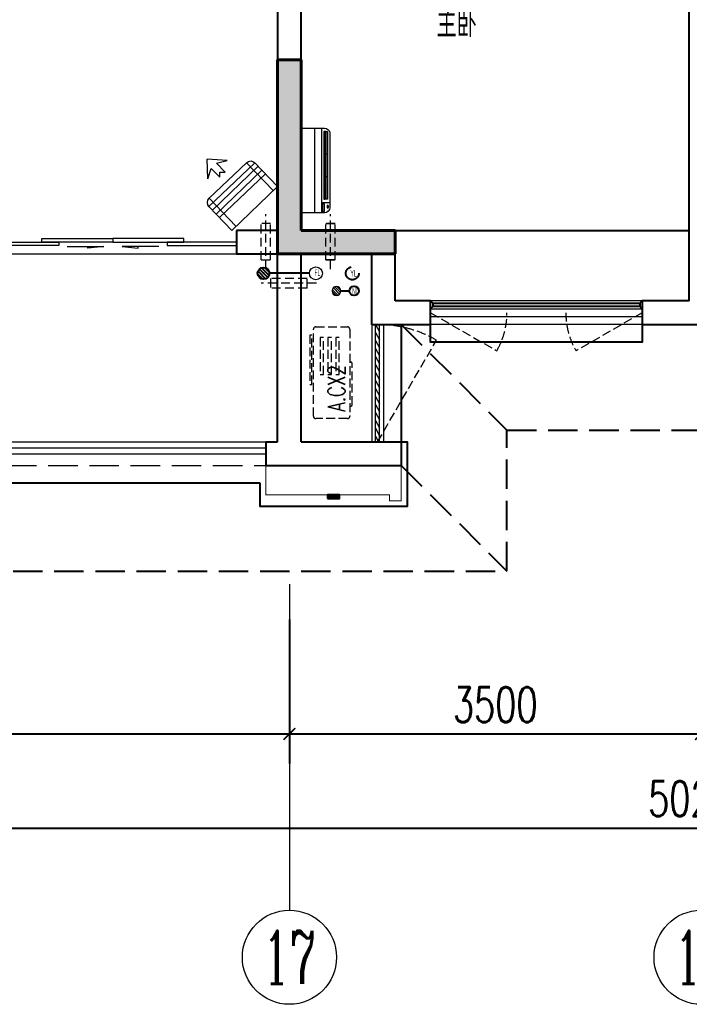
# Model space of a CAD drawing. Extents: x 3753737 to 4713801, y -857380 to 24339.
# Drawn here: x 4060120 to 4065813, y -717595 to -709217 of the extents above; entities that cross this region are included whole.
import ezdxf
from ezdxf.enums import TextEntityAlignment as Align

# ---------------------------------------------------------------- set-up
doc = ezdxf.new("R2010")
doc.units = 0
doc.header["$LTSCALE"] = 1000
doc.header["$MEASUREMENT"] = 0
doc.linetypes.add('DASH', pattern=[0.35, 0.25, -0.1])
doc.linetypes.add('HIDDEN', pattern=[0.375, 0.25, -0.125])
doc.layers.get('0').update_dxf_attribs({"linetype": 'CONTINUOUS'})
doc.layers.get('Defpoints').update_dxf_attribs({"linetype": 'CONTINUOUS'})
for name, color, linetype in [('!!电气', 1, 'CONTINUOUS'), ('3-栏杆1', 252, 'CONTINUOUS'), ('3.5方案汇报，与郭总、侯月琴确定户型_t8$0$2020.03.04 -1安徽标准化洋房户型(UA）_t8_t8$0$看线', 154, 'CONTINUOUS'), ('LVTRY', 252, 'CONTINUOUS'), ('VPIPE-凝结', 150, 'CONTINUOUS'), ('VPIPE-雨水', 4, 'DASH'), ('WALL', 252, 'CONTINUOUS'), ('卫生间', 6, 'CONTINUOUS'), ('看线', 185, 'CONTINUOUS'), ('立面', 73, 'CONTINUOUS'), ('铝合金', 144, 'CONTINUOUS')]:
    doc.layers.add(name, color=color, linetype=linetype)
for name, color, linetype, lineweight in [('AXIS', 114, 'CONTINUOUS', 20), ('AXIS_TEXT', 7, 'CONTINUOUS', 20), ('COLUMN', 252, 'CONTINUOUS', 40), ('EQUIP_地漏', 7, 'CONTINUOUS', 18), ('PUB_HATCH', 8, 'CONTINUOUS', 9), ('PUB_TEXT', 7, 'CONTINUOUS', 20), ('VPIPE-废水', 31, 'TG_F', 18), ('WINDOW', 146, 'CONTINUOUS', 20), ('平面-栏杆', 56, 'CONTINUOUS', 15), ('平面-看线', 252, 'CONTINUOUS', 15), ('平面-空调室内机', 176, 'CONTINUOUS', 9), ('平面-空调预留孔', 252, 'CONTINUOUS', 15)]:
    doc.layers.add(name, color=color, linetype=linetype, lineweight=lineweight)
doc.styles.add('_TCH_AXIS', font='COMPLEX', dxfattribs={"bigfont": 'GBCBIG'})
doc.styles.add('_TCH_DIM', font='SIMPLEX', dxfattribs={"bigfont": 'GBCBIG'})
doc.styles.add('_TCH_DIM_T3', font='SIMPLEX.shx', dxfattribs={"width": 0.705882, "bigfont": 'GBCBIG.shx'})
doc.styles.add('COMPLEX', font='COMPLEX')
doc.styles.get("Standard").update_dxf_attribs({"font": 'gbenor.shx', "bigfont": 'gbcbig.shx'})
doc.styles.add('TG_LINETYPE', font='SIMPLEX', dxfattribs={"width": 0.8, "height": 3, "bigfont": 'HZTXT'})
doc.linetypes.add('TG_F', pattern='A,2,-0.3,["F",TG_LINETYPE,S=0.1,R=0,X=-0.23,Y=-0.15],0', length=2.3)
doc.dimstyles.new('_TCH_ARCH&&100', dxfattribs={"dimtxt": 297.5, "dimasz": 100, "dimexe": 250, "dimexo": 300, "dimgap": 100, "dimtad": 1, "dimdec": 0, "dimzin": 0, "dimdsep": 46, "dimtxsty": '_TCH_DIM_T3', "dimblk": 'ARCHTICK', "dimcen": 0.09, "dimclrt": 7, "dimazin": 2, "dimtfac": 1, "dimtdec": 0, "dimtix": 1, "dimtmove": 2, "dimatfit": 3, "dimfxl": 1, "dimtolj": 1, "dimtzin": 0, "dimarcsym": 0})

# ---------------------------------------------------------------- blocks, each defined once
blk = doc.blocks.new('A$C148B7D8E')
at = {"layer": '卫生间', "color": 252, "linetype": 'DASH'}
for p, q in [((22550, 0), (23450, -900)), ((22550, -1200), (23450, -2100))]:
    blk.add_line(p, q, dxfattribs=at)
blk.add_lwpolyline([(16100, 14000), (16100, 15400), (7700, 15400), (7700, 10800), (7300, 10800), (7300, 10000), (900, 10000), (900, 9000), (-900, 9000), (-900, -900), (1750, -900), (1750, -2100), (23450, -2100), (23450, -900), (25100, -900)], dxfattribs=at)
blk = doc.blocks.new('GFDGFSDFGD')
at = {"layer": 'PUB_HATCH'}
blk.add_hatch(color=256, dxfattribs=at).paths.add_polyline_path([(443016.6, 365523.7), (443016.6, 365723.7), (442216.6, 365723.7), (442216.6, 367173.7), (442016.6, 367173.7), (442016.6, 365523.7)])
at = {"layer": 'COLUMN', "color": 252}
for p, q in [((442216.6, 367173.7), (442016.6, 367173.7)), ((442016.6, 367173.7), (442016.6, 365523.7)), ((442216.6, 365723.7), (442216.6, 367173.7)), ((443016.6, 365723.7), (442216.6, 365723.7)), ((443016.6, 365523.7), (443016.6, 365723.7)), ((442016.6, 365523.7), (443016.6, 365523.7))]:
    blk.add_line(p, q, dxfattribs=at)
blk = doc.blocks.new('dongkong')
at = {"layer": '平面-空调预留孔', "color": 8, "linetype": 'HIDDEN', "ltscale": 0.3}
for p, q in [((-603796, 210899.9), (-603796, 210431.5)), ((-603836, 210821), (-603836, 210510.8)), ((-603836, 210821), (-603756, 210821)), ((-603756, 210821), (-603756, 210510.8))]:
    blk.add_line(p, q, dxfattribs=at)
blk.add_lwpolyline([(-603756, 210510.8), (-603836, 210510.8)], dxfattribs=at)
blk = doc.blocks.new('A$C001338C2')
at = {"color": 8}
for p, q in [((0, 249), (0, 22)), ((845, 304), (55, 304)), ((109, 215), (109, 304)), ((900, 22), (900, 249)), ((22, 0), (878, 0))]:
    blk.add_line(p, q, dxfattribs=at)
at = {"color": 8, "lineweight": 5}
for p, q in [((900, 215), (0, 215)), ((865, 279), (144, 279)), ((144, 279), (144, 266)), ((387, 279), (144, 279)), ((144, 279), (144, 253)), ((144, 266), (865, 266)), ((144, 240), (144, 253)), ((144, 253), (865, 253)), ((865, 240), (144, 240)), ((387, 240), (387, 279)), ((622, 240), (387, 240)), ((865, 279), (622, 279)), ((622, 279), (622, 240)), ((865, 253), (865, 279)), ((865, 266), (865, 240)), ((900, 143), (0, 143))]:
    blk.add_line(p, q, dxfattribs=at)
at = {"color": 8}
for points in [[(89, 226), (22, 226, -0.414214), (17, 232), (17, 243, -0.414214), (22, 249), (89, 249, -0.414214), (95, 243), (95, 232, -0.414214)], [(73, 275), (57, 275, -0.414214), (51, 281), (51, 283, -0.414214), (57, 289), (73, 289, -0.414214), (79, 283), (79, 281, -0.414214)]]:
    blk.add_lwpolyline(points, format="xyb", close=True, dxfattribs=at)
for centre, radius, start, end in [((55, 249), 55, 90, 180), ((845, 249), 55, 360, 90), ((22, 22), 22, 180, 270), ((878, 22), 22, 270, 360)]:
    blk.add_arc(centre, radius, start, end, dxfattribs=at)
blk = doc.blocks.new('$lvtry$00000171')
for p, q in [((-74, 11), (-11, 74)), ((-70, -27), (27, 70)), ((-53, -53), (53, 53)), ((-27, -70), (70, 27)), ((11, -74), (74, -11))]:
    blk.add_line(p, q)
blk.add_circle((0, 0), 75)
blk.add_point((0, 0))
blk = doc.blocks.new('$TwtSys$00000141')
at = {"color": 252}
for p, q in [((-47, 4), (-5, 46)), ((-47, 4), (-5, 46)), ((-44, -18), (18, 44)), ((-44, -18), (18, 44)), ((-33, -33), (33, 33)), ((-33, -33), (33, 33)), ((-16, -44), (44, 16)), ((-16, -44), (44, 16)), ((6, -46), (46, -6)), ((6, -46), (46, -6))]:
    blk.add_line(p, q, dxfattribs=at)
blk.add_circle((0, 0), 47, dxfattribs=at)
blk.add_circle((0, 0), 47, dxfattribs=at)
blk = doc.blocks.new('fergve')
at = {"layer": '平面-空调预留孔', "color": 8, "linetype": 'DASH', "ltscale": 0.3}
for p, q in [((119062.7, 54987.6), (119062.7, 54977.6)), ((119072.7, 54967.6), (119425.6, 54967.6)), ((119435.6, 54977.6), (119435.6, 54987.6))]:
    blk.add_line(p, q, dxfattribs=at)
blk.add_lwpolyline([(119715.9, 54987.6), (118975.9, 54987.6, -0.414214), (118955.9, 55007.6), (118955.9, 55277.6, -0.414214), (118975.9, 55297.6), (119715.9, 55297.6, -0.414214), (119735.9, 55277.6), (119735.9, 55007.6, -0.414214)], format="xyb", close=True, dxfattribs=at)
for points in [[(119666.7, 55326.8), (119246.8, 55326.8), (119246.8, 55311.6), (119666.7, 55311.6)], [(119645.5, 55239.2), (119330, 55239.2), (119330, 55210.2), (119645.5, 55210.2)], [(119645.5, 55173.4), (119330, 55173.4), (119330, 55144.4), (119645.5, 55144.4)], [(119645.5, 55107.6), (119330, 55107.6), (119330, 55078.6), (119645.5, 55078.6)]]:
    blk.add_lwpolyline(points, close=True, dxfattribs=at)
for centre, start, end in [((119072.7, 54977.6), 180, 270), ((119425.6, 54977.6), 270, 0)]:
    blk.add_arc(centre, 10, start, end, dxfattribs=at)
at = {"layer": '平面-空调预留孔', "color": 8, "linetype": 'DASH', "ltscale": 0.3, "style": '_TCH_DIM', "width": 0.705882}
blk.add_text('A.CX2', height=146.88, dxfattribs=at).set_placement((119015.3, 55027.3))
blk = doc.blocks.new('dasdasf1sa2f31as32f')
at = {"color": 8}
for p, q in [((-116, 585.6), (43.3, 640.5)), ((82.7, 476.6), (43.3, 640.5)), ((-473.5, 259.7), (-339.5, 504)), ((-269.8, 524.3), (-427.7, 236.5)), ((134.6, 245.5), (-338.8, 505.1)), ((-269.8, 524.3), (113.7, 314)), ((-22.8, 585.5), (-116, 585.6)), ((-22.8, 585.5), (-73.4, 493.2)), ((-31.3, 504.4), (-73.4, 493.2)), ((-18.1, 462.9), (-31.3, 504.4)), ((32.4, 555.1), (-18.1, 462.9)), ((82.7, 476.6), (32.4, 555.1)), ((92.6, 168.8), (-380.9, 428.5)), ((114.7, 208.4), (-359.1, 468.2)), ((72.3, 131.9), (-401.1, 391.6)), ((0, 0), (-473.5, 259.7)), ((113.7, 314), (-44.2, 26.2)), ((134, 244.4), (0, 0))]:
    blk.add_line(p, q, dxfattribs=at)
for centre, start, end in [((-294.5, 479.4), 61.25933, 151.25933), ((89, 269), 331.25933, 61.25933)]:
    blk.add_arc(centre, 51.3, start, end, dxfattribs=at)
blk = doc.blocks.new('GDGDRGDGDRGDR')
at = {"layer": '平面-空调室内机', "ltscale": 0.3, "xscale": -1}
for p, rotation in [((1045712.6, 653502.9), 180), ((231445.9, 1046278.1), 270)]:
    blk.add_blockref('dongkong', p, dxfattribs=dict(at, rotation=rotation))
at = {"layer": '平面-空调预留孔', "xscale": -1, "rotation": 15.00000000331026}
blk.add_blockref('dasdasf1sa2f31as32f', (441626.3, 442932.1), dxfattribs=at)
at = {"layer": '平面-空调预留孔', "rotation": 90}
blk.add_blockref('fergve', (497617.7, 322375.3), dxfattribs=at)
blk = doc.blocks.new('_ArchTick')
at = {"color": 0, "linetype": 'ByBlock', "const_width": 0.15}
blk.add_lwpolyline([(-0.5, -0.5), (0.5, 0.5)], dxfattribs=at)
blk = doc.blocks.new('*D592')
at = {"layer": 'AXIS', "color": 0, "lineweight": -2, "transparency": 16777216}
for p, q in [((-100, -1409.4), (-100, -3434.4)), ((50100, -1409.4), (50100, -3434.4)), ((-100, -3184.4), (50100, -3184.4))]:
    blk.add_line(p, q, dxfattribs=at)
at = {"layer": 'Defpoints', "color": 0, "transparency": 16777216}
for p in [(-100, -1109.4), (50100, -1109.4), (50100, -3184.4)]:
    blk.add_point(p, dxfattribs=at)
at = {"layer": 'AXIS', "color": 0, "lineweight": -2, "transparency": 16777216, "xscale": 100, "yscale": 100, "zscale": 100, "rotation": 180}
blk.add_blockref('_ArchTick', (-100, -3184.4), dxfattribs=at)
at = {"layer": 'AXIS', "color": 0, "lineweight": -2, "transparency": 16777216, "xscale": 100, "yscale": 100, "zscale": 100}
blk.add_blockref('_ArchTick', (50100, -3184.4), dxfattribs=at)
at = {"layer": 'AXIS', "color": 7, "transparency": 16777216, "insert": (25000, -2935.6), "char_height": 297.5, "attachment_point": 5, "style": '_TCH_DIM_T3'}
blk.add_mtext('\\A1;50200', dxfattribs=at)
blk = doc.blocks.new('*D598')
at = {"layer": 'AXIS', "color": 0, "lineweight": -2, "transparency": 16777216}
for p, q in [((15700, -1409.4), (15700, -2634.4)), ((21500, -1409.4), (21500, -2634.4)), ((15700, -2384.4), (21500, -2384.4))]:
    blk.add_line(p, q, dxfattribs=at)
at = {"layer": 'Defpoints', "color": 0, "transparency": 16777216}
for p in [(15700, -1109.4), (21500, -1109.4), (21500, -2384.4)]:
    blk.add_point(p, dxfattribs=at)
at = {"layer": 'AXIS', "color": 0, "lineweight": -2, "transparency": 16777216, "xscale": 100, "yscale": 100, "zscale": 100, "rotation": 180}
blk.add_blockref('_ArchTick', (15700, -2384.4), dxfattribs=at)
at = {"layer": 'AXIS', "color": 0, "lineweight": -2, "transparency": 16777216, "xscale": 100, "yscale": 100, "zscale": 100}
blk.add_blockref('_ArchTick', (21500, -2384.4), dxfattribs=at)
at = {"layer": 'AXIS', "color": 7, "transparency": 16777216, "insert": (18600, -2135.6), "char_height": 297.5, "attachment_point": 5, "style": '_TCH_DIM_T3'}
blk.add_mtext('\\A1;5800', dxfattribs=at)
blk = doc.blocks.new('*D599')
at = {"layer": 'AXIS', "color": 0, "lineweight": -2, "transparency": 16777216}
for p, q in [((21500, -1409.4), (21500, -2634.4)), ((25000, -1409.4), (25000, -2634.4)), ((21500, -2384.4), (25000, -2384.4))]:
    blk.add_line(p, q, dxfattribs=at)
at = {"layer": 'Defpoints', "color": 0, "transparency": 16777216}
for p in [(21500, -1109.4), (25000, -1109.4), (25000, -2384.4)]:
    blk.add_point(p, dxfattribs=at)
at = {"layer": 'AXIS', "color": 0, "lineweight": -2, "transparency": 16777216, "xscale": 100, "yscale": 100, "zscale": 100, "rotation": 180}
blk.add_blockref('_ArchTick', (21500, -2384.4), dxfattribs=at)
at = {"layer": 'AXIS', "color": 0, "lineweight": -2, "transparency": 16777216, "xscale": 100, "yscale": 100, "zscale": 100}
blk.add_blockref('_ArchTick', (25000, -2384.4), dxfattribs=at)
at = {"layer": 'AXIS', "color": 7, "transparency": 16777216, "insert": (23250, -2135.6), "char_height": 297.5, "attachment_point": 5, "style": '_TCH_DIM_T3'}
blk.add_mtext('\\A1;3500', dxfattribs=at)
blk = doc.blocks.new('_AXISO')
blk.add_circle((0, 0), 0.5)
at = {"layer": 'AXIS_TEXT', "style": 'COMPLEX', "width": 1.041667}
blk.add_attdef('A', text='', height=0.56, dxfattribs=at).set_placement((-0.25, -0.28), (0.25, -0.28), align=Align.FIT)
blk = doc.blocks.new('$DorLib2D$00000138')
at = {"color": 0, "linetype": 'Continuous'}
for p, q in [((-0.2875, 0), (-0.2875, 0.1538)), ((-0.2875, 0.1538), (0, 0.1538)), ((0, 0.1538), (0, 0)), ((0.2875, 0.1538), (0, 0.1538)), ((0.2875, 0), (0.2875, 0.1538)), ((-0.5, -0.1399), (-0.5, 0)), ((-0.5, 0), (-0.2188, 0)), ((0, 0), (-0.2875, 0)), ((-0.2188, 0), (-0.2188, -0.1399)), ((0, 0), (0.2875, 0)), ((0.2188, 0), (0.2188, -0.1399)), ((0.5, 0), (0.2188, 0)), ((0.5, 0), (0.5, -0.1946)), ((0.5, -0.1399), (0.5, 0)), ((-0.2188, -0.1399), (-0.5, -0.1399)), ((0.2188, -0.1399), (0.5, -0.1399)), ((-0.1857, -0.186), (-0.037, -0.186)), ((-0.037, -0.186), (-0.1019, -0.2583)), ((-0.1019, -0.2583), (-0.1019, -0.186)), ((0.1857, -0.186), (0.037, -0.186)), ((0.037, -0.186), (0.1019, -0.2583)), ((0.1019, -0.2583), (0.1019, -0.186))]:
    blk.add_line(p, q, dxfattribs=at)
blk = doc.blocks.new('$WINLIB2D$00000001')
at = {"color": 0}
for points in [[(-0.5, 0.5), (-0.5, -0.5)], [(-0.5, 0.5), (0.5, 0.5)], [(0.5, -0.5), (0.5, 0.5)], [(0.5, 0.1667), (-0.5, 0.1667)], [(0.5, -0.1667), (-0.5, -0.1667)], [(-0.5, -0.5), (0.5, -0.5)]]:
    blk.add_lwpolyline(points, dxfattribs=at)
blk = doc.blocks.new('$WINLIB2D$00000039')
at = {"color": 0}
for points in [[(-0.5, 0.5), (-0.5, -0.5)], [(0.5, 0.5), (-0.5, 0.5)], [(0.5, -0.5), (0.5, 0.5)], [(-0.5, 0.1667), (0.5, 0.1667)], [(-0.3839, -0.1667), (-0.448, 0.1667)], [(-0.3159, -0.1667), (-0.38, 0.1667)], [(-0.2479, -0.1667), (-0.312, 0.1667)], [(-0.1799, -0.1667), (-0.244, 0.1667)], [(-0.1119, -0.1667), (-0.176, 0.1667)], [(-0.0439, -0.1667), (-0.108, 0.1667)], [(0.0241, -0.1667), (-0.04, 0.1667)], [(0.0921, -0.1667), (0.028, 0.1667)], [(0.16, -0.1667), (0.0959, 0.1667)], [(0.228, -0.1667), (0.1639, 0.1667)], [(0.296, -0.1667), (0.2319, 0.1667)], [(0.364, -0.1667), (0.2999, 0.1667)], [(0.432, -0.1667), (0.3679, 0.1667)], [(0.5, -0.1667), (0.4359, 0.1667)], [(-0.4519, -0.1667), (-0.5, 0.0836)], [(-0.5, -0.1667), (0.5, -0.1667)], [(0.5, -0.5), (-0.5, -0.5)]]:
    blk.add_lwpolyline(points, dxfattribs=at)
blk = doc.blocks.new('A$C5F341E43')
at = {"layer": '立面'}
h = blk.add_hatch(dxfattribs=at)
h.set_pattern_fill('ANSI31', color=252, scale=2)
h.set_pattern_definition([(45, (-866400.3096, -795945.461), (-2.24506403, 2.24506403), [])])
h.paths.add_polyline_path([(21825, -380), (21925, -380), (21925, -350), (21825, -350)])
at = {"color": 252, "const_width": 8}
blk.add_lwpolyline([(22450, -100), (22450, -400), (22350, -400), (22350, -350), (21300, -350), (21300, -100)], dxfattribs=at)
at = {"layer": '3-栏杆1', "color": 252}
for p, q in [((22720.3, 1282.2), (22700, 1300)), ((22700, 1300), (22720.3, 1282.2)), ((22720.3, 1282.1), (24479.7, 1282.2)), ((22720.3, 1282.2), (22720.3, 1252.9)), ((24479.7, 1282.2), (24500, 1300)), ((24500, 1300), (24479.7, 1282.2)), ((24479.7, 1282.2), (24479.7, 1252.9)), ((22720.3, 1252.9), (22700, 1233.1)), ((22700, 1233.1), (22720.3, 1252.9)), ((24479.7, 1252.9), (22720.3, 1252.9)), ((24500, 1233.1), (24479.7, 1252.9))]:
    blk.add_line(p, q, dxfattribs=at)
at = {"layer": '3.5方案汇报，与郭总、侯月琴确定户型_t8$0$2020.03.04 -1安徽标准化洋房户型(UA）_t8_t8$0$看线', "color": 252, "ltscale": 10}
blk.add_line((22400, 1900), (24900, 1900), dxfattribs=at)
at = {"layer": 'AXIS'}
blk.add_line((21500, -1109.4), (21500, -3884.4), dxfattribs=at)
at = {"layer": 'VPIPE-凝结', "color": 252, "ltscale": 0.1}
blk.add_line((21670, 1535), (21330, 1535), dxfattribs=at)
blk.add_lwpolyline([(21937.6, 1385), (22010, 1385)], dxfattribs=at)
at = {"layer": 'VPIPE-凝结', "color": 252}
blk.add_circle((22050, 1385), 40, dxfattribs=at)
at = {"layer": 'VPIPE-废水', "color": 252}
blk.add_circle((21725, 1535), 55, dxfattribs=at)
at = {"layer": 'VPIPE-雨水', "color": 252}
blk.add_circle((22035, 1535), 55, dxfattribs=at)
at = {"layer": 'WALL', "color": 252}
for p, q in [((24900, 1300), (24900, 6200)), ((21400, 5200), (21400, 1900)), ((21600, 1900), (21600, 5200)), ((21400, 1900), (21050, 1900)), ((21050, 1900), (21050, 1700)), ((21600, 1900), (22400, 1900)), ((22400, 1300), (22400, 1900)), ((21050, 1700), (21400, 1700)), ((21400, 100), (21400, 1700)), ((21600, 1700), (22200, 1700)), ((21600, 100), (21600, 1700)), ((22200, 1100), (22200, 1700)), ((22700, 1300), (22400, 1300)), ((22700, 1100), (22700, 1300)), ((24900, 1300), (24500, 1300)), ((24500, 1300), (24500, 1100)), ((22200, 1100), (22700, 1100)), ((24500, 1100), (25000, 1100)), ((21300, 100), (21400, 100)), ((21300, 100), (21300, -100)), ((21600, 100), (22450, 100)), ((22450, 100), (22450, -100)), ((21300, -100), (21500, -100)), ((21500, -100), (22450, -100))]:
    blk.add_line(p, q, dxfattribs=at)
at = {"layer": 'WINDOW', "color": 252}
blk.add_line((18950, 1700), (21050, 1700), dxfattribs=at)
at = {"layer": 'WINDOW', "color": 252, "linetype": 'DASH', "ltscale": 0.3}
for points in [[(22700, 1200), (23263.1, 875.4, 0.131485), (23350, 1200)], [(24500, 1200), (23936.9, 875.4, -0.131485), (23850, 1200)], [(22250, 100), (22750, 966, 0.131652), (22250, 1100)]]:
    blk.add_lwpolyline(points, format="xyb", dxfattribs=at)
at = {"layer": '平面-栏杆', "color": 252}
for points in [[(16650, 50), (21300, 50)], [(16650, 0), (21300, 0)]]:
    blk.add_lwpolyline(points, dxfattribs=at)
at = {"layer": '平面-看线', "color": 252}
blk.add_lwpolyline([(16650, 100), (21300, 100)], dxfattribs=at)
at = {"layer": '平面-看线', "color": 252, "linetype": 'DASH'}
blk.add_lwpolyline([(16650, -100), (21300, -100)], dxfattribs=at)
at = {"layer": '看线', "color": 252, "ltscale": 0.5}
for points in [[(22450, 1100), (22450, 100)], [(24500, 1100), (24500, 950), (22700, 950), (22700, 1100)], [(21250, -250), (16650, -250)]]:
    blk.add_lwpolyline(points, dxfattribs=at)
at = {"layer": '看线', "color": 252}
blk.add_lwpolyline([(22450, 100), (22500, 100), (22500, -450), (21250, -450), (21250, -250)], dxfattribs=at)
at = {"layer": '立面', "color": 252}
blk.add_lwpolyline([(21825, -380), (21925, -380), (21925, -350), (21825, -350)], close=True, dxfattribs=at)
at = {"layer": '铝合金', "color": 252}
blk.add_lwpolyline([(21825, -380), (21925, -380), (21925, -350), (21825, -350)], close=True, dxfattribs=at)
at = {"color": 252}
for name, p in [('A$C148B7D8E', (-100, 1100)), ('GFDGFSDFGD', (-420616.6, -363823.7)), ('GDGDRGDGDRGDR', (-420616.6, -441032.1))]:
    blk.add_blockref(name, p, dxfattribs=at)
at = {"layer": 'AXIS'}
ref = blk.add_blockref('_AXISO', (21500, -4284.4), dxfattribs=dict(at, xscale=800, yscale=800, zscale=800))
ref.add_attrib('A', '17', dxfattribs={"layer": 'AXIS_TEXT', "height": 452.55, "style": '_TCH_AXIS', "width": 0.724138}).set_placement((21273.7, -4510.7), (21726.3, -4510.7), align=Align.FIT)
ref = blk.add_blockref('_AXISO', (25000, -4284.4), dxfattribs=dict(at, xscale=800, yscale=800, zscale=800))
ref.add_attrib('A', '19', dxfattribs={"layer": 'AXIS_TEXT', "height": 452.55, "style": '_TCH_AXIS', "width": 0.724138}).set_placement((24773.7, -4510.7), (25226.3, -4510.7), align=Align.FIT)
at = {"layer": 'EQUIP_地漏', "color": 252, "xscale": 0.8, "yscale": -0.8, "zscale": 0.8, "rotation": 180}
blk.add_blockref('$TwtSys$00000141', (21900, 1385), dxfattribs=at)
at = {"layer": 'LVTRY', "color": 252, "xscale": 0.6666666667107825, "yscale": 0.6666666667107825, "rotation": 269.9999999939778}
blk.add_blockref('$lvtry$00000171', (21280, 1535), dxfattribs=at)
at = {"layer": 'WINDOW', "color": 252}
for name, p, xscale, yscale, zscale, rotation in [('$DorLib2D$00000138', (20000, 1800), 2100, 200, 2100, 1.05571687412389e-09), ('$WINLIB2D$00000001', (23600, 1200), 1800, 200, 1800, 179.9999999950641), ('$WINLIB2D$00000039', (22250, 600), -1000, 100, -1000, 270)]:
    blk.add_blockref(name, p, dxfattribs=dict(at, xscale=xscale, yscale=yscale, zscale=zscale, rotation=rotation))
at = {"layer": '平面-空调室内机', "color": 252, "ltscale": 0.3, "rotation": 180}
blk.add_blockref('dongkong', (-581945.9, 212470.8), dxfattribs=at)
at = {"layer": '平面-空调室内机', "color": 252, "ltscale": 0.3, "xscale": -1, "rotation": 180}
blk.add_blockref('dongkong', (625646.1, 212470.8), dxfattribs=at)
at = {"layer": '平面-空调预留孔', "color": 252, "xscale": -0.800000000046565, "yscale": 0.800000000046565, "zscale": 0.800000000046565, "rotation": 269.9999997665698}
blk.add_blockref('A$C001338C2', (21600.1, 2050), dxfattribs=at)
at = {"layer": 'PUB_TEXT', "color": 252}
blk.add_text('主卧', height=236.31, dxfattribs=at).set_placement((22752, 3542.5))
at = {"layer": 'PUB_TEXT', "color": 252, "width": 0.6}
for s, p in [('FL', (21714, 1511.2)), ('YL', (22016.8, 1507)), ('NL', (22033.2, 1357))]:
    blk.add_text(s, height=56, dxfattribs=at).set_placement(p)
at = {"layer": 'AXIS'}
for p1, p2, distance, text, picture, middle in [((-100, -1109.4), (50100, -1109.4), -2075, '50200', '*D592', (25000, -2935.6)), ((15700, -1109.4), (21500, -1109.4), -1275, '5800', '*D598', (18600, -2135.6)), ((21500, -1109.4), (25000, -1109.4), -1275, '3500', '*D599', (23250, -2135.6))]:
    dim = blk.add_aligned_dim(p1=p1, p2=p2, distance=distance, text=text, dimstyle='_TCH_ARCH&&100', dxfattribs=at)
    dim.commit()
    dim.dimension.update_dxf_attribs({"geometry": picture, "text_midpoint": middle})

msp = doc.modelspace()

# ---------------------------------------------------------------- block references
at = {"layer": '!!电气'}
msp.add_blockref('A$C5F341E43', (4040913.4, -712910.2), dxfattribs=at)

doc.saveas('drawing.dxf')
